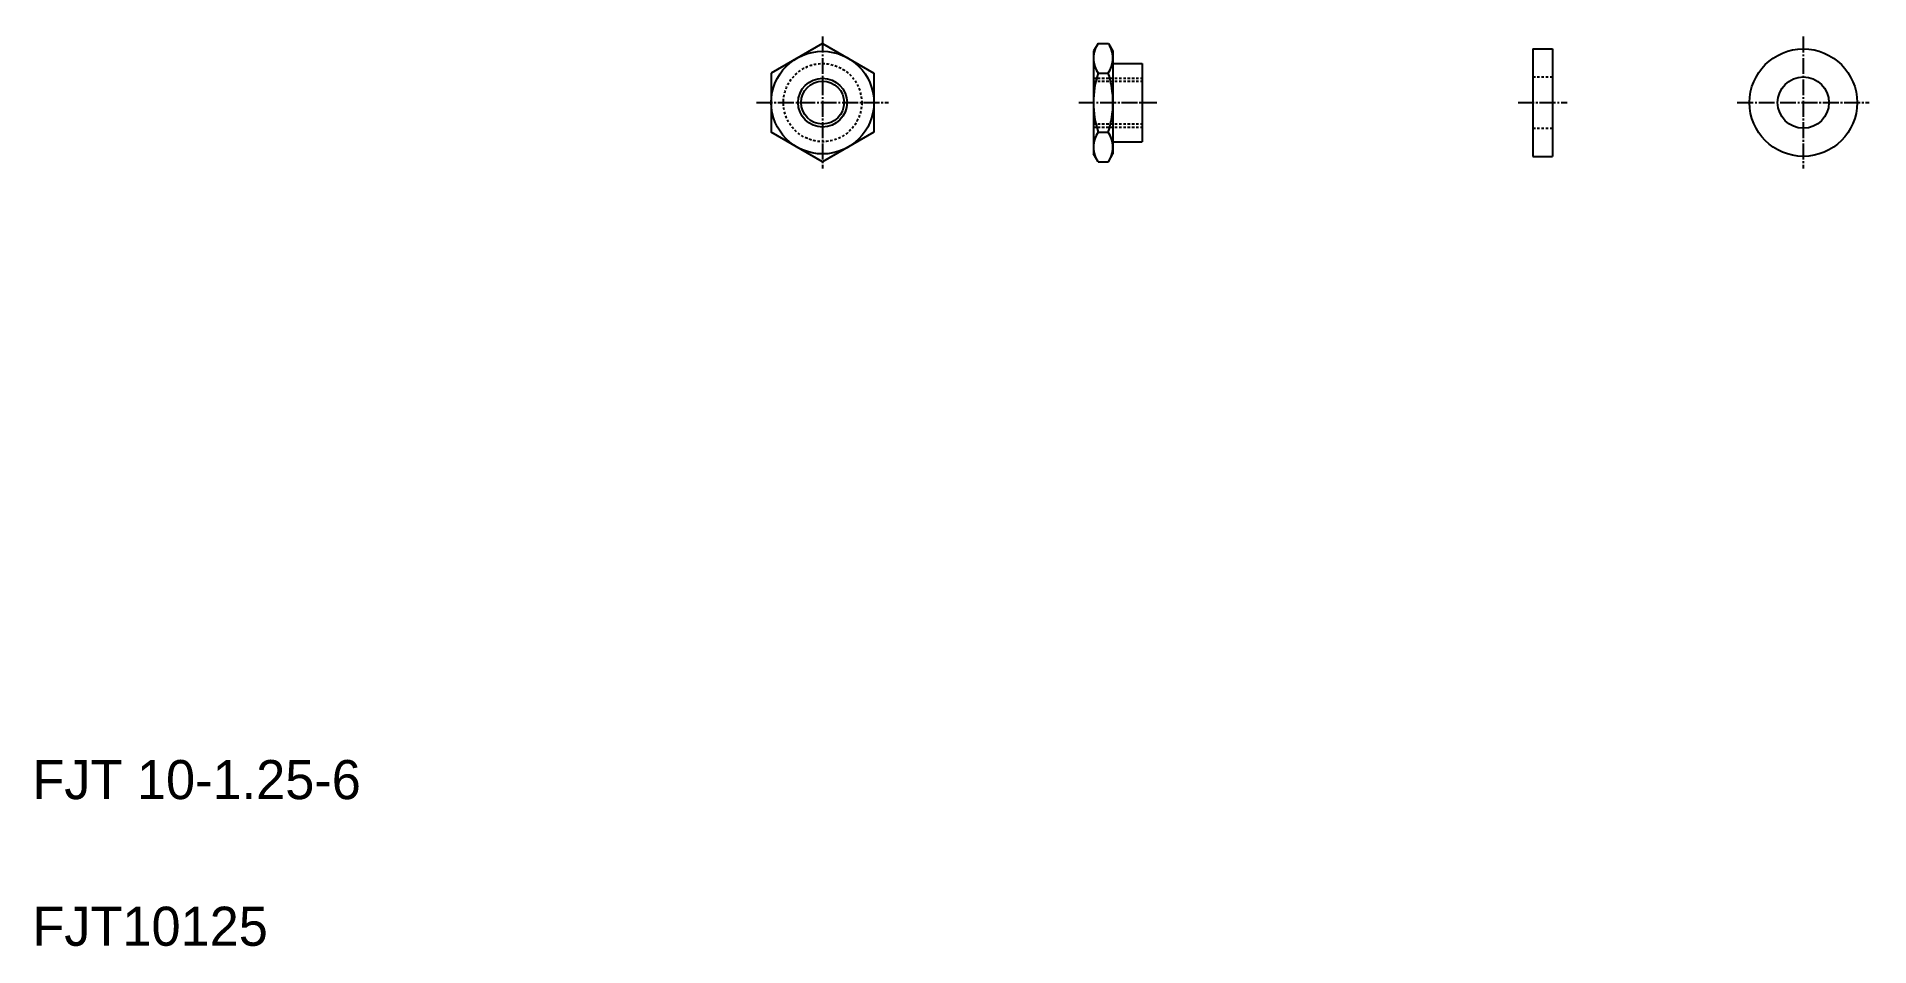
# Model space of a CAD drawing. Extents: x 21 to 396, y 20 to 206.
import ezdxf

# ---------------------------------------------------------------- set-up
doc = ezdxf.new("R2010")
doc.units = 0
doc.header["$LTSCALE"] = 0.25
doc.linetypes.add('CENTER', pattern=[17.5, 13, -1.5, 1.5, -1.5])
doc.linetypes.add('DASHED', pattern=[3.5, 2, -1.5])
doc.layers.get('0').update_dxf_attribs({"linetype": 'CONTINUOUS'})
doc.layers.add('CENTER', color=1, linetype='CENTER')

msp = doc.modelspace()

# ---------------------------------------------------------------- linework, layer by layer
for p, q in [((181.63, 204.62), (171.13, 198.56)), ((179, 203.11), (179, 203.11)), ((181.63, 204.62), (192.13, 198.56)), ((237.96, 204.62), (237.02, 203)), ((237.02, 203), (237.02, 182)), ((237.96, 204.62), (240.08, 204.62)), ((240.08, 204.62), (241.02, 203)), ((241.02, 203), (241.02, 182)), ((326.91, 203.5), (326.91, 181.5)), ((326.91, 203.5), (330.91, 203.5)), ((330.91, 203.5), (330.91, 181.5)), ((176.38, 201.59), (176.38, 201.59)), ((241.02, 200.5), (247.02, 200.5)), ((247.02, 200.5), (247.02, 184.5)), ((171.13, 198.56), (171.13, 186.44)), ((192.13, 198.56), (192.13, 186.44)), ((237.99, 198.56), (240.06, 198.56)), ((181.63, 180.38), (171.13, 186.44)), ((192.13, 186.44), (181.63, 180.38)), ((237.99, 186.44), (240.06, 186.44)), ((241.02, 184.5), (247.02, 184.5)), ((237.96, 180.38), (237.02, 182)), ((237.96, 180.38), (240.08, 180.38)), ((240.08, 180.38), (241.02, 182)), ((326.91, 181.5), (330.91, 181.5))]:
    msp.add_line(p, q)
at = {"color": 3, "linetype": 'DASHED'}
for p, q in [((237.02, 197.5), (247.02, 197.5)), ((237.02, 196.88), (247.02, 196.88)), ((326.91, 197.75), (330.91, 197.75)), ((237.02, 188.13), (247.02, 188.13)), ((237.02, 187.5), (247.02, 187.5)), ((326.91, 187.25), (330.91, 187.25))]:
    msp.add_line(p, q, dxfattribs=at)
for centre, radius in [((181.63, 192.5), 10.5), ((382.22, 192.5), 11), ((181.63, 192.5), 4.38), ((382.22, 192.5), 5.25)]:
    msp.add_circle(centre, radius)
msp.add_circle((181.63, 192.5), 8, dxfattribs=at)
at = {"color": 3}
msp.add_circle((181.63, 192.5), 5, dxfattribs=at)
for centre, radius, start, end in [((242.27, 201.59), 5.25, 150, 215.2644), ((235.77, 201.59), 5.25, 324.7356, 30), ((256.58, 192.5), 19.55, 161.9403, 198.0597), ((221.47, 192.5), 19.55, 341.9403, 18.0597), ((242.27, 183.41), 5.25, 144.7356, 210), ((235.77, 183.41), 5.25, 330, 35.2644)]:
    msp.add_arc(centre, radius, start, end)
at = {"layer": 'CENTER', "color": 1, "linetype": 'CENTER'}
for p, q in [((181.63, 206), (181.63, 179)), ((382.22, 206), (382.22, 179)), ((168.13, 192.5), (195.13, 192.5)), ((234.02, 192.5), (250.02, 192.5)), ((323.91, 192.5), (333.91, 192.5)), ((368.72, 192.5), (395.72, 192.5))]:
    msp.add_line(p, q, dxfattribs=at)

# ---------------------------------------------------------------- texts
for s, p in [('FJT 10-1.25-6', (20, 50)), ('FJT10125', (20, 20))]:
    msp.add_text(s, height=8).set_placement(p)

doc.saveas('drawing.dxf')
